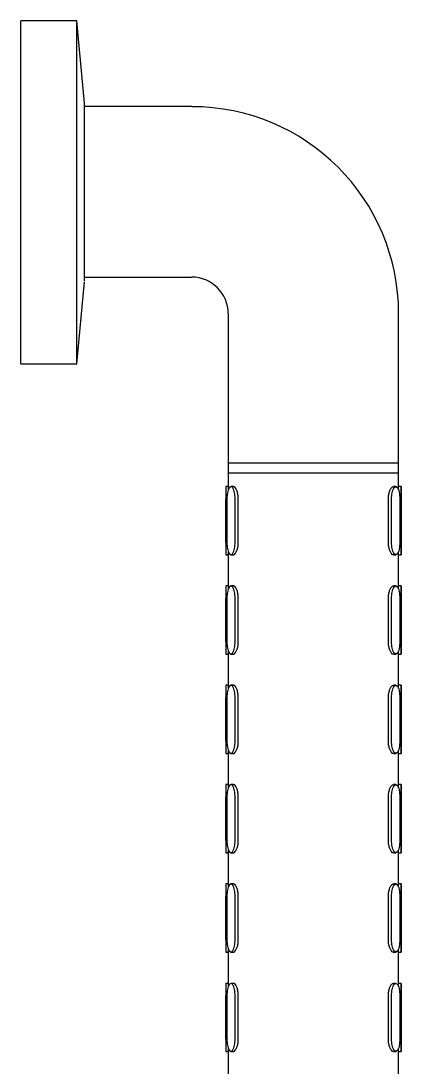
# Model space of a CAD drawing. Extents: x 0 to 3611, y 0 to 2646.
# Drawn here: x 2961.8 to 3039.4, y 1558.6 to 1772.1 of the extents above; entities that cross this region are included whole.
import ezdxf

# ---------------------------------------------------------------- set-up
doc = ezdxf.new("R2010")
doc.units = 0
doc.header["$LTSCALE"] = 10
doc.header["$MEASUREMENT"] = 0
doc.layers.get('0').update_dxf_attribs({"linetype": 'CONTINUOUS'})

msp = doc.modelspace()

# ---------------------------------------------------------------- linework, layer by layer
at = {"color": 7, "linetype": 'Continuous', "lineweight": 25}
for p, q in [((2973.23, 1772.11), (2961.85, 1772.11)), ((2961.85, 1702.11), (2961.85, 1772.11)), ((2974.85, 1755.36), (2973.23, 1772.11)), ((2973.23, 1702.11), (2973.23, 1772.11)), ((2974.85, 1737.44), (2974.85, 1755.36)), ((2996.71, 1754.62), (2974.85, 1754.62)), ((2974.85, 1719.09), (2974.85, 1737.44)), ((2973.23, 1702.11), (2974.85, 1718.86)), ((2974.85, 1719.83), (2996.71, 1719.83)), ((3004.16, 1712.38), (3004.16, 1681.91)), ((3038.94, 1681.91), (3038.94, 1712.38)), ((2961.85, 1702.11), (2973.23, 1702.11)), ((3004.16, 1683.48), (3004.16, 1677.05)), ((3038.94, 1677.06), (3038.94, 1683.48)), ((3004.16, 1681.91), (3004.16, 1679.92)), ((3004.16, 1681.91), (3038.92, 1681.91)), ((3004.16, 1681.91), (3021.55, 1681.91)), ((3021.55, 1681.91), (3038.94, 1681.91)), ((3038.92, 1681.91), (3038.94, 1681.91)), ((3038.94, 1679.92), (3038.94, 1681.91)), ((3004.16, 1679.92), (3038.94, 1679.92)), ((3004.16, 1679.92), (3038.92, 1679.92)), ((3038.92, 1679.92), (3038.94, 1679.92)), ((3004.17, 1677.09), (3003.66, 1677.09)), ((3005.21, 1677.09), (3004.73, 1677.09)), ((3038.35, 1677.09), (3037.88, 1677.09)), ((3039.44, 1677.09), (3038.94, 1677.09)), ((3003.66, 1665.66), (3003.66, 1674.6)), ((3003.89, 1674.6), (3003.89, 1665.66)), ((3005.58, 1665.66), (3005.58, 1674.6)), ((3006.22, 1665.66), (3006.22, 1674.6)), ((3036.86, 1665.66), (3036.86, 1674.6)), ((3037.5, 1665.66), (3037.5, 1674.6)), ((3039.2, 1674.6), (3039.2, 1665.66)), ((3039.44, 1665.66), (3039.44, 1674.6)), ((3039.44, 1674.6), (3039.44, 1665.66)), ((3003.66, 1663.17), (3004.17, 1663.17)), ((3004.16, 1663.2), (3004.16, 1656.78)), ((3004.73, 1663.17), (3005.21, 1663.17)), ((3037.88, 1663.17), (3038.35, 1663.17)), ((3038.94, 1656.78), (3038.94, 1663.21)), ((3038.94, 1663.17), (3039.44, 1663.17)), ((3004.17, 1656.81), (3003.66, 1656.81)), ((3005.21, 1656.81), (3004.73, 1656.81)), ((3038.35, 1656.81), (3037.88, 1656.81)), ((3039.44, 1656.81), (3038.94, 1656.81)), ((3003.66, 1645.39), (3003.66, 1654.33)), ((3003.89, 1654.33), (3003.89, 1645.39)), ((3005.58, 1645.39), (3005.58, 1654.33)), ((3006.22, 1645.39), (3006.22, 1654.33)), ((3036.86, 1645.39), (3036.86, 1654.33)), ((3037.5, 1645.39), (3037.5, 1654.33)), ((3039.2, 1654.33), (3039.2, 1645.39)), ((3039.44, 1654.33), (3039.44, 1645.39)), ((3039.44, 1645.39), (3039.44, 1654.33)), ((3003.66, 1642.9), (3004.17, 1642.9)), ((3004.16, 1642.93), (3004.16, 1636.51)), ((3004.73, 1642.9), (3005.21, 1642.9)), ((3037.88, 1642.9), (3038.35, 1642.9)), ((3038.94, 1636.51), (3038.94, 1642.93)), ((3038.94, 1642.9), (3039.44, 1642.9)), ((3004.17, 1636.54), (3003.66, 1636.54)), ((3005.21, 1636.54), (3004.73, 1636.54)), ((3038.35, 1636.54), (3037.88, 1636.54)), ((3039.44, 1636.54), (3038.94, 1636.54)), ((3003.66, 1625.11), (3003.66, 1634.06)), ((3003.89, 1634.06), (3003.89, 1625.11)), ((3005.58, 1625.11), (3005.58, 1634.06)), ((3006.22, 1625.11), (3006.22, 1634.06)), ((3036.86, 1625.11), (3036.86, 1634.06)), ((3037.5, 1625.11), (3037.5, 1634.06)), ((3039.2, 1634.06), (3039.2, 1625.11)), ((3039.44, 1625.11), (3039.44, 1634.06)), ((3039.44, 1634.06), (3039.44, 1625.11)), ((3003.66, 1622.63), (3004.17, 1622.63)), ((3004.16, 1622.66), (3004.16, 1616.24)), ((3004.73, 1622.63), (3005.21, 1622.63)), ((3037.88, 1622.63), (3038.35, 1622.63)), ((3038.94, 1616.24), (3038.94, 1622.66)), ((3038.94, 1622.63), (3039.44, 1622.63)), ((3004.17, 1616.27), (3003.66, 1616.27)), ((3005.21, 1616.27), (3004.73, 1616.27)), ((3038.35, 1616.27), (3037.88, 1616.27)), ((3039.44, 1616.27), (3038.94, 1616.27)), ((3003.66, 1604.84), (3003.66, 1613.78)), ((3003.89, 1613.78), (3003.89, 1604.84)), ((3005.58, 1604.84), (3005.58, 1613.78)), ((3006.22, 1604.84), (3006.22, 1613.78)), ((3036.86, 1604.84), (3036.86, 1613.78)), ((3037.5, 1604.84), (3037.5, 1613.78)), ((3039.2, 1613.78), (3039.2, 1604.84)), ((3039.44, 1604.84), (3039.44, 1613.78)), ((3039.44, 1613.78), (3039.44, 1604.84)), ((3003.66, 1602.36), (3004.17, 1602.36)), ((3004.16, 1602.39), (3004.16, 1595.96)), ((3004.73, 1602.36), (3005.21, 1602.36)), ((3037.88, 1602.36), (3038.35, 1602.36)), ((3038.94, 1595.97), (3038.94, 1602.39)), ((3038.94, 1602.36), (3039.44, 1602.36)), ((3004.17, 1596), (3003.66, 1596)), ((3005.21, 1596), (3004.73, 1596)), ((3038.35, 1596), (3037.88, 1596)), ((3039.44, 1596), (3038.94, 1596)), ((3003.66, 1584.57), (3003.66, 1593.51)), ((3003.89, 1593.51), (3003.89, 1584.57)), ((3005.58, 1584.57), (3005.58, 1593.51)), ((3006.22, 1584.57), (3006.22, 1593.51)), ((3036.86, 1584.57), (3036.86, 1593.51)), ((3037.5, 1584.57), (3037.5, 1593.51)), ((3039.2, 1593.51), (3039.2, 1584.57)), ((3039.44, 1593.51), (3039.44, 1584.57)), ((3039.44, 1584.57), (3039.44, 1593.51)), ((3003.66, 1582.08), (3004.17, 1582.08)), ((3004.16, 1582.11), (3004.16, 1575.69)), ((3004.73, 1582.08), (3005.21, 1582.08)), ((3037.88, 1582.08), (3038.35, 1582.08)), ((3038.94, 1575.69), (3038.94, 1582.12)), ((3038.94, 1582.08), (3039.44, 1582.08)), ((3004.17, 1575.72), (3003.66, 1575.72)), ((3005.21, 1575.72), (3004.73, 1575.72)), ((3038.35, 1575.72), (3037.88, 1575.72)), ((3039.44, 1575.72), (3038.94, 1575.72)), ((3003.66, 1564.3), (3003.66, 1573.24)), ((3003.89, 1573.24), (3003.89, 1564.3)), ((3005.58, 1564.3), (3005.58, 1573.24)), ((3006.22, 1564.3), (3006.22, 1573.24)), ((3036.86, 1564.3), (3036.86, 1573.24)), ((3037.5, 1564.3), (3037.5, 1573.24)), ((3039.2, 1573.24), (3039.2, 1564.3)), ((3039.44, 1573.24), (3039.44, 1564.3)), ((3039.44, 1564.3), (3039.44, 1573.24)), ((3003.66, 1561.81), (3004.17, 1561.81)), ((3004.16, 1561.84), (3004.16, 1555.42)), ((3004.73, 1561.81), (3005.21, 1561.81)), ((3037.88, 1561.81), (3038.35, 1561.81)), ((3038.94, 1555.42), (3038.94, 1561.84)), ((3038.94, 1561.81), (3039.44, 1561.81))]:
    msp.add_line(p, q, dxfattribs=at)
at = {"color": 7, "linetype": 'Continuous', "lineweight": 25, "flags": 128}
for points in [[(3005.58, 1674.6), (3005.52, 1675.55), (3005.33, 1676.36), (3005.06, 1676.9), (3004.73, 1677.09), (3004.41, 1676.9), (3004.14, 1676.36), (3003.95, 1675.55), (3003.89, 1674.6)], [(3037.5, 1674.6), (3037.56, 1675.55), (3037.75, 1676.36), (3038.03, 1676.9), (3038.35, 1677.09), (3038.68, 1676.9), (3038.95, 1676.36), (3039.14, 1675.55), (3039.2, 1674.6)], [(3039.44, 1674.6), (3039.44, 1675.55), (3039.44, 1676.36), (3039.44, 1676.9), (3039.44, 1677.09), (3039.44, 1676.9), (3039.44, 1676.36), (3039.44, 1675.55), (3039.44, 1674.6)], [(3003.89, 1665.66), (3003.95, 1664.71), (3004.14, 1663.9), (3004.41, 1663.36), (3004.73, 1663.17), (3005.06, 1663.36), (3005.33, 1663.9), (3005.52, 1664.71), (3005.58, 1665.66)], [(3039.2, 1665.66), (3039.14, 1664.71), (3038.95, 1663.9), (3038.68, 1663.36), (3038.35, 1663.17), (3038.03, 1663.36), (3037.75, 1663.9), (3037.56, 1664.71), (3037.5, 1665.66)], [(3039.44, 1665.66), (3039.44, 1664.71), (3039.44, 1663.9), (3039.44, 1663.36), (3039.44, 1663.17), (3039.44, 1663.36), (3039.44, 1663.9), (3039.44, 1664.71), (3039.44, 1665.66)], [(3005.58, 1654.33), (3005.52, 1655.28), (3005.33, 1656.09), (3005.06, 1656.62), (3004.73, 1656.81), (3004.41, 1656.62), (3004.14, 1656.09), (3003.95, 1655.28), (3003.89, 1654.33)], [(3037.5, 1654.33), (3037.56, 1655.28), (3037.75, 1656.09), (3038.03, 1656.62), (3038.35, 1656.81), (3038.68, 1656.62), (3038.95, 1656.09), (3039.14, 1655.28), (3039.2, 1654.33)], [(3039.44, 1654.33), (3039.44, 1655.28), (3039.44, 1656.09), (3039.44, 1656.62), (3039.44, 1656.81), (3039.44, 1656.62), (3039.44, 1656.09), (3039.44, 1655.28), (3039.44, 1654.33)], [(3003.89, 1645.39), (3003.95, 1644.44), (3004.14, 1643.63), (3004.41, 1643.09), (3004.73, 1642.9), (3005.06, 1643.09), (3005.33, 1643.63), (3005.52, 1644.44), (3005.58, 1645.39)], [(3039.2, 1645.39), (3039.14, 1644.44), (3038.95, 1643.63), (3038.68, 1643.09), (3038.35, 1642.9), (3038.03, 1643.09), (3037.75, 1643.63), (3037.56, 1644.44), (3037.5, 1645.39)], [(3039.44, 1645.39), (3039.44, 1644.44), (3039.44, 1643.63), (3039.44, 1643.09), (3039.44, 1642.9), (3039.44, 1643.09), (3039.44, 1643.63), (3039.44, 1644.44), (3039.44, 1645.39)], [(3005.58, 1634.06), (3005.52, 1635.01), (3005.33, 1635.81), (3005.06, 1636.35), (3004.73, 1636.54), (3004.41, 1636.35), (3004.14, 1635.81), (3003.95, 1635.01), (3003.89, 1634.06)], [(3037.5, 1634.06), (3037.56, 1635.01), (3037.75, 1635.81), (3038.03, 1636.35), (3038.35, 1636.54), (3038.68, 1636.35), (3038.95, 1635.81), (3039.14, 1635.01), (3039.2, 1634.06)], [(3039.44, 1634.06), (3039.44, 1635.01), (3039.44, 1635.81), (3039.44, 1636.35), (3039.44, 1636.54), (3039.44, 1636.35), (3039.44, 1635.81), (3039.44, 1635.01), (3039.44, 1634.06)], [(3003.89, 1625.11), (3003.95, 1624.16), (3004.14, 1623.36), (3004.41, 1622.82), (3004.73, 1622.63), (3005.06, 1622.82), (3005.33, 1623.36), (3005.52, 1624.16), (3005.58, 1625.11)], [(3039.2, 1625.11), (3039.14, 1624.16), (3038.95, 1623.36), (3038.68, 1622.82), (3038.35, 1622.63), (3038.03, 1622.82), (3037.75, 1623.36), (3037.56, 1624.16), (3037.5, 1625.11)], [(3039.44, 1625.11), (3039.44, 1624.16), (3039.44, 1623.36), (3039.44, 1622.82), (3039.44, 1622.63), (3039.44, 1622.82), (3039.44, 1623.36), (3039.44, 1624.16), (3039.44, 1625.11)], [(3005.58, 1613.78), (3005.52, 1614.74), (3005.33, 1615.54), (3005.06, 1616.08), (3004.73, 1616.27), (3004.41, 1616.08), (3004.14, 1615.54), (3003.95, 1614.74), (3003.89, 1613.78)], [(3037.5, 1613.78), (3037.56, 1614.74), (3037.75, 1615.54), (3038.03, 1616.08), (3038.35, 1616.27), (3038.68, 1616.08), (3038.95, 1615.54), (3039.14, 1614.74), (3039.2, 1613.78)], [(3039.44, 1613.78), (3039.44, 1614.74), (3039.44, 1615.54), (3039.44, 1616.08), (3039.44, 1616.27), (3039.44, 1616.08), (3039.44, 1615.54), (3039.44, 1614.74), (3039.44, 1613.78)], [(3003.89, 1604.84), (3003.95, 1603.89), (3004.14, 1603.08), (3004.41, 1602.55), (3004.73, 1602.36), (3005.06, 1602.55), (3005.33, 1603.08), (3005.52, 1603.89), (3005.58, 1604.84)], [(3039.2, 1604.84), (3039.14, 1603.89), (3038.95, 1603.08), (3038.68, 1602.55), (3038.35, 1602.36), (3038.03, 1602.55), (3037.75, 1603.08), (3037.56, 1603.89), (3037.5, 1604.84)], [(3039.44, 1604.84), (3039.44, 1603.89), (3039.44, 1603.08), (3039.44, 1602.55), (3039.44, 1602.36), (3039.44, 1602.55), (3039.44, 1603.08), (3039.44, 1603.89), (3039.44, 1604.84)], [(3005.58, 1593.51), (3005.52, 1594.46), (3005.33, 1595.27), (3005.06, 1595.81), (3004.73, 1596), (3004.41, 1595.81), (3004.14, 1595.27), (3003.95, 1594.46), (3003.89, 1593.51)], [(3037.5, 1593.51), (3037.56, 1594.46), (3037.75, 1595.27), (3038.03, 1595.81), (3038.35, 1596), (3038.68, 1595.81), (3038.95, 1595.27), (3039.14, 1594.46), (3039.2, 1593.51)], [(3039.44, 1593.51), (3039.44, 1594.46), (3039.44, 1595.27), (3039.44, 1595.81), (3039.44, 1596), (3039.44, 1595.81), (3039.44, 1595.27), (3039.44, 1594.46), (3039.44, 1593.51)], [(3003.89, 1584.57), (3003.95, 1583.62), (3004.14, 1582.81), (3004.41, 1582.27), (3004.73, 1582.08), (3005.06, 1582.27), (3005.33, 1582.81), (3005.52, 1583.62), (3005.58, 1584.57)], [(3039.2, 1584.57), (3039.14, 1583.62), (3038.95, 1582.81), (3038.68, 1582.27), (3038.35, 1582.08), (3038.03, 1582.27), (3037.75, 1582.81), (3037.56, 1583.62), (3037.5, 1584.57)], [(3039.44, 1584.57), (3039.44, 1583.62), (3039.44, 1582.81), (3039.44, 1582.27), (3039.44, 1582.08), (3039.44, 1582.27), (3039.44, 1582.81), (3039.44, 1583.62), (3039.44, 1584.57)], [(3005.58, 1573.24), (3005.52, 1574.19), (3005.33, 1575), (3005.06, 1575.53), (3004.73, 1575.72), (3004.41, 1575.53), (3004.14, 1575), (3003.95, 1574.19), (3003.89, 1573.24)], [(3037.5, 1573.24), (3037.56, 1574.19), (3037.75, 1575), (3038.03, 1575.53), (3038.35, 1575.72), (3038.68, 1575.53), (3038.95, 1575), (3039.14, 1574.19), (3039.2, 1573.24)], [(3039.44, 1573.24), (3039.44, 1574.19), (3039.44, 1575), (3039.44, 1575.53), (3039.44, 1575.72), (3039.44, 1575.53), (3039.44, 1575), (3039.44, 1574.19), (3039.44, 1573.24)], [(3003.89, 1564.3), (3003.95, 1563.35), (3004.14, 1562.54), (3004.41, 1562), (3004.73, 1561.81), (3005.06, 1562), (3005.33, 1562.54), (3005.52, 1563.35), (3005.58, 1564.3)], [(3039.2, 1564.3), (3039.14, 1563.35), (3038.95, 1562.54), (3038.68, 1562), (3038.35, 1561.81), (3038.03, 1562), (3037.75, 1562.54), (3037.56, 1563.35), (3037.5, 1564.3)], [(3039.44, 1564.3), (3039.44, 1563.35), (3039.44, 1562.54), (3039.44, 1562), (3039.44, 1561.81), (3039.44, 1562), (3039.44, 1562.54), (3039.44, 1563.35), (3039.44, 1564.3)]]:
    msp.add_lwpolyline(points, dxfattribs=at)
at = {"color": 7, "linetype": 'Continuous', "lineweight": 25}
for centre, radius, start, end in [((2996.71, 1712.38), 42.23, 0, 90), ((2996.71, 1712.38), 7.45, 0, 90), ((3437.61, 1675.22), 433.95, 179.7539, 180.0822), ((3437.57, 1665.04), 433.91, 179.9178, 180.2461), ((3437.57, 1654.95), 433.91, 179.7539, 180.0822), ((3437.63, 1644.76), 433.97, 179.9178, 180.2461), ((3437.59, 1634.68), 433.93, 179.7539, 180.0822), ((3437.61, 1624.49), 433.95, 179.9178, 180.2461), ((3437.61, 1614.41), 433.95, 179.7539, 180.0822), ((3437.61, 1604.22), 433.95, 179.9178, 180.2461), ((3437.61, 1594.13), 433.95, 179.7539, 180.0822), ((3437.61, 1583.95), 433.95, 179.9178, 180.2461), ((3437.63, 1573.86), 433.97, 179.7539, 180.0822), ((3437.61, 1563.67), 433.95, 179.9178, 180.2461)]:
    msp.add_arc(centre, radius, start, end, dxfattribs=at)
for points, knots in [([(3004.23, 1676.53), (3004.22, 1676.59), (3004.2, 1676.84), (3004.17, 1677.05), (3004.17, 1677.05), (3004.17, 1677.05)], [0, 0, 0, 0, 0.157479, 0.673052, 1, 1, 1, 1]), ([(3006.22, 1674.6), (3006.2, 1674.88), (3006.18, 1675.43), (3005.98, 1676.18), (3005.71, 1676.74), (3005.43, 1677.06), (3005.27, 1677.06), (3005.2, 1677.06)], [0, 0, 0, 0, 0.213251, 0.426439, 0.641011, 0.856495, 1, 1, 1, 1]), ([(3036.86, 1674.6), (3036.88, 1674.88), (3036.9, 1675.43), (3037.1, 1676.18), (3037.37, 1676.74), (3037.66, 1677.06), (3037.82, 1677.06), (3037.88, 1677.06)], [0, 0, 0, 0, 0.213251, 0.42644, 0.641011, 0.856494, 1, 1, 1, 1]), ([(3038.87, 1676.51), (3038.88, 1676.58), (3038.9, 1676.84), (3038.94, 1677.05), (3038.94, 1677.06), (3038.94, 1677.06)], [0, 0, 0, 0, 0.164708, 0.657902, 1, 1, 1, 1]), ([(3005.21, 1663.2), (3005.24, 1663.2), (3005.36, 1663.16), (3005.6, 1663.39), (3005.89, 1663.86), (3006.12, 1664.55), (3006.21, 1665.19), (3006.21, 1665.56), (3006.22, 1665.66)], [0, 0, 0, 0, 0.070497, 0.282952, 0.496155, 0.711249, 0.926475, 1, 1, 1, 1]), ([(3037.88, 1663.2), (3037.85, 1663.2), (3037.73, 1663.16), (3037.48, 1663.39), (3037.19, 1663.86), (3036.96, 1664.55), (3036.87, 1665.19), (3036.87, 1665.56), (3036.86, 1665.66)], [0, 0, 0, 0, 0.070496, 0.282952, 0.496154, 0.711249, 0.926475, 1, 1, 1, 1]), ([(3004.17, 1663.2), (3004.16, 1663.2), (3004.16, 1663.16), (3004.18, 1663.34), (3004.21, 1663.61), (3004.23, 1663.72)], [0, 0, 0, 0, 0.1560928, 0.6699716, 1, 1, 1, 1]), ([(3038.94, 1663.21), (3038.94, 1663.2), (3038.94, 1663.16), (3038.92, 1663.34), (3038.88, 1663.62), (3038.87, 1663.73)], [0, 0, 0, 0, 0.1788321, 0.6699929, 1, 1, 1, 1]), ([(3004.23, 1656.26), (3004.22, 1656.32), (3004.2, 1656.57), (3004.17, 1656.78), (3004.17, 1656.78), (3004.17, 1656.78)], [0, 0, 0, 0, 0.157479, 0.673054, 1, 1, 1, 1]), ([(3006.22, 1654.33), (3006.2, 1654.61), (3006.18, 1655.16), (3005.98, 1655.91), (3005.71, 1656.46), (3005.43, 1656.78), (3005.27, 1656.78), (3005.2, 1656.78)], [0, 0, 0, 0, 0.213248, 0.426446, 0.641016, 0.856497, 1, 1, 1, 1]), ([(3036.86, 1654.33), (3036.88, 1654.61), (3036.9, 1655.16), (3037.1, 1655.91), (3037.37, 1656.46), (3037.66, 1656.78), (3037.82, 1656.78), (3037.88, 1656.78)], [0, 0, 0, 0, 0.213248, 0.426447, 0.641016, 0.856496, 1, 1, 1, 1]), ([(3038.87, 1656.24), (3038.88, 1656.31), (3038.9, 1656.57), (3038.94, 1656.78), (3038.94, 1656.78), (3038.94, 1656.78)], [0, 0, 0, 0, 0.164708, 0.657902, 1, 1, 1, 1]), ([(3005.21, 1642.93), (3005.24, 1642.92), (3005.36, 1642.89), (3005.6, 1643.11), (3005.89, 1643.58), (3006.12, 1644.28), (3006.21, 1644.92), (3006.21, 1645.29), (3006.22, 1645.39)], [0, 0, 0, 0, 0.070498, 0.282956, 0.496162, 0.71126, 0.92649, 1, 1, 1, 1]), ([(3037.88, 1642.93), (3037.85, 1642.92), (3037.73, 1642.89), (3037.48, 1643.11), (3037.19, 1643.58), (3036.96, 1644.28), (3036.87, 1644.92), (3036.87, 1645.29), (3036.86, 1645.39)], [0, 0, 0, 0, 0.070498, 0.282956, 0.496162, 0.71126, 0.92649, 1, 1, 1, 1]), ([(3004.17, 1642.93), (3004.16, 1642.92), (3004.16, 1642.89), (3004.18, 1643.06), (3004.21, 1643.34), (3004.23, 1643.45)], [0, 0, 0, 0, 0.156091, 0.669971, 1, 1, 1, 1]), ([(3038.94, 1642.93), (3038.94, 1642.92), (3038.94, 1642.89), (3038.92, 1643.07), (3038.88, 1643.35), (3038.87, 1643.46)], [0, 0, 0, 0, 0.1788304, 0.6699922, 1, 1, 1, 1]), ([(3004.23, 1635.99), (3004.22, 1636.04), (3004.2, 1636.3), (3004.17, 1636.5), (3004.17, 1636.51), (3004.17, 1636.51)], [0, 0, 0, 0, 0.157458, 0.673044, 1, 1, 1, 1]), ([(3006.22, 1634.06), (3006.2, 1634.33), (3006.18, 1634.89), (3005.98, 1635.63), (3005.71, 1636.19), (3005.43, 1636.51), (3005.27, 1636.51), (3005.2, 1636.51)], [0, 0, 0, 0, 0.21325, 0.42645, 0.641011, 0.856495, 1, 1, 1, 1]), ([(3036.86, 1634.06), (3036.88, 1634.33), (3036.9, 1634.89), (3037.1, 1635.63), (3037.37, 1636.19), (3037.66, 1636.51), (3037.82, 1636.51), (3037.88, 1636.51)], [0, 0, 0, 0, 0.21325, 0.426451, 0.641011, 0.856494, 1, 1, 1, 1]), ([(3038.87, 1635.97), (3038.88, 1636.03), (3038.9, 1636.29), (3038.94, 1636.51), (3038.94, 1636.51), (3038.94, 1636.51)], [0, 0, 0, 0, 0.164689, 0.657894, 1, 1, 1, 1]), ([(3005.21, 1622.66), (3005.24, 1622.65), (3005.36, 1622.62), (3005.6, 1622.84), (3005.89, 1623.31), (3006.12, 1624), (3006.21, 1624.64), (3006.21, 1625.02), (3006.22, 1625.11)], [0, 0, 0, 0, 0.070496, 0.282949, 0.496153, 0.711262, 0.926475, 1, 1, 1, 1]), ([(3037.88, 1622.66), (3037.85, 1622.65), (3037.73, 1622.62), (3037.48, 1622.84), (3037.19, 1623.31), (3036.96, 1624), (3036.87, 1624.64), (3036.87, 1625.02), (3036.86, 1625.11)], [0, 0, 0, 0, 0.070496, 0.282949, 0.496153, 0.711262, 0.926475, 1, 1, 1, 1]), ([(3004.17, 1622.66), (3004.16, 1622.65), (3004.16, 1622.62), (3004.18, 1622.79), (3004.21, 1623.07), (3004.23, 1623.18)], [0, 0, 0, 0, 0.156093, 0.669968, 1, 1, 1, 1]), ([(3038.94, 1622.66), (3038.94, 1622.65), (3038.94, 1622.62), (3038.92, 1622.79), (3038.88, 1623.08), (3038.87, 1623.19)], [0, 0, 0, 0, 0.178829, 0.669976, 1, 1, 1, 1]), ([(3004.23, 1615.71), (3004.22, 1615.77), (3004.2, 1616.02), (3004.17, 1616.23), (3004.17, 1616.23), (3004.17, 1616.24)], [0, 0, 0, 0, 0.157458, 0.673044, 1, 1, 1, 1]), ([(3006.22, 1613.78), (3006.2, 1614.06), (3006.18, 1614.62), (3005.98, 1615.36), (3005.71, 1615.92), (3005.43, 1616.24), (3005.27, 1616.24), (3005.2, 1616.24)], [0, 0, 0, 0, 0.213251, 0.426438, 0.64101, 0.856494, 1, 1, 1, 1]), ([(3036.86, 1613.78), (3036.88, 1614.06), (3036.9, 1614.62), (3037.1, 1615.36), (3037.37, 1615.92), (3037.66, 1616.24), (3037.82, 1616.24), (3037.88, 1616.24)], [0, 0, 0, 0, 0.213251, 0.426439, 0.64101, 0.856493, 1, 1, 1, 1]), ([(3038.87, 1615.7), (3038.88, 1615.76), (3038.9, 1616.02), (3038.94, 1616.24), (3038.94, 1616.24), (3038.94, 1616.24)], [0, 0, 0, 0, 0.164708, 0.657902, 1, 1, 1, 1]), ([(3005.21, 1602.39), (3005.24, 1602.38), (3005.36, 1602.34), (3005.6, 1602.57), (3005.89, 1603.04), (3006.12, 1603.73), (3006.21, 1604.37), (3006.21, 1604.75), (3006.22, 1604.84)], [0, 0, 0, 0, 0.070496, 0.282949, 0.496153, 0.711262, 0.926475, 1, 1, 1, 1]), ([(3037.88, 1602.39), (3037.85, 1602.38), (3037.73, 1602.34), (3037.48, 1602.57), (3037.19, 1603.04), (3036.96, 1603.73), (3036.87, 1604.37), (3036.87, 1604.75), (3036.86, 1604.84)], [0, 0, 0, 0, 0.070496, 0.282949, 0.496153, 0.711262, 0.926475, 1, 1, 1, 1]), ([(3004.17, 1602.39), (3004.16, 1602.38), (3004.16, 1602.35), (3004.18, 1602.52), (3004.21, 1602.79), (3004.23, 1602.9)], [0, 0, 0, 0, 0.156093, 0.669968, 1, 1, 1, 1]), ([(3038.94, 1602.39), (3038.94, 1602.38), (3038.94, 1602.34), (3038.92, 1602.52), (3038.88, 1602.8), (3038.87, 1602.92)], [0, 0, 0, 0, 0.178829, 0.669976, 1, 1, 1, 1]), ([(3004.23, 1595.44), (3004.22, 1595.5), (3004.2, 1595.75), (3004.17, 1595.96), (3004.17, 1595.96), (3004.17, 1595.96)], [0, 0, 0, 0, 0.157479, 0.673052, 1, 1, 1, 1]), ([(3006.22, 1593.51), (3006.2, 1593.79), (3006.18, 1594.34), (3005.98, 1595.09), (3005.71, 1595.65), (3005.43, 1595.97), (3005.27, 1595.97), (3005.2, 1595.97)], [0, 0, 0, 0, 0.213251, 0.426438, 0.64101, 0.856494, 1, 1, 1, 1]), ([(3036.86, 1593.51), (3036.88, 1593.79), (3036.9, 1594.34), (3037.1, 1595.09), (3037.37, 1595.65), (3037.66, 1595.97), (3037.82, 1595.97), (3037.88, 1595.97)], [0, 0, 0, 0, 0.213251, 0.426439, 0.64101, 0.856493, 1, 1, 1, 1]), ([(3038.87, 1595.42), (3038.88, 1595.49), (3038.9, 1595.75), (3038.94, 1595.96), (3038.94, 1595.97), (3038.94, 1595.97)], [0, 0, 0, 0, 0.164708, 0.657902, 1, 1, 1, 1]), ([(3005.21, 1582.11), (3005.24, 1582.11), (3005.36, 1582.07), (3005.6, 1582.3), (3005.89, 1582.77), (3006.12, 1583.46), (3006.21, 1584.1), (3006.21, 1584.47), (3006.22, 1584.57)], [0, 0, 0, 0, 0.070496, 0.282948, 0.496152, 0.711248, 0.926475, 1, 1, 1, 1]), ([(3037.88, 1582.11), (3037.85, 1582.11), (3037.73, 1582.07), (3037.48, 1582.3), (3037.19, 1582.77), (3036.96, 1583.46), (3036.87, 1584.1), (3036.87, 1584.47), (3036.86, 1584.57)], [0, 0, 0, 0, 0.070496, 0.282948, 0.496152, 0.711248, 0.926475, 1, 1, 1, 1]), ([(3004.17, 1582.11), (3004.16, 1582.11), (3004.16, 1582.07), (3004.18, 1582.25), (3004.21, 1582.52), (3004.23, 1582.63)], [0, 0, 0, 0, 0.156093, 0.669968, 1, 1, 1, 1]), ([(3038.94, 1582.12), (3038.94, 1582.11), (3038.94, 1582.07), (3038.92, 1582.25), (3038.88, 1582.53), (3038.87, 1582.64)], [0, 0, 0, 0, 0.178832, 0.669989, 1, 1, 1, 1]), ([(3004.23, 1575.17), (3004.22, 1575.23), (3004.2, 1575.48), (3004.17, 1575.69), (3004.17, 1575.69), (3004.17, 1575.69)], [0, 0, 0, 0, 0.157479, 0.673052, 1, 1, 1, 1]), ([(3006.22, 1573.24), (3006.2, 1573.52), (3006.18, 1574.07), (3005.98, 1574.81), (3005.71, 1575.37), (3005.43, 1575.69), (3005.27, 1575.69), (3005.2, 1575.69)], [0, 0, 0, 0, 0.213236, 0.426438, 0.64101, 0.856495, 1, 1, 1, 1]), ([(3036.86, 1573.24), (3036.88, 1573.52), (3036.9, 1574.07), (3037.1, 1574.81), (3037.37, 1575.37), (3037.66, 1575.69), (3037.82, 1575.69), (3037.88, 1575.69)], [0, 0, 0, 0, 0.213236, 0.426439, 0.64101, 0.856494, 1, 1, 1, 1]), ([(3038.87, 1575.15), (3038.88, 1575.22), (3038.9, 1575.48), (3038.94, 1575.69), (3038.94, 1575.69), (3038.94, 1575.69)], [0, 0, 0, 0, 0.164708, 0.657902, 1, 1, 1, 1]), ([(3005.21, 1561.84), (3005.24, 1561.83), (3005.36, 1561.8), (3005.6, 1562.02), (3005.89, 1562.49), (3006.12, 1563.19), (3006.21, 1563.83), (3006.21, 1564.2), (3006.22, 1564.3)], [0, 0, 0, 0, 0.070497, 0.282949, 0.496153, 0.711255, 0.926475, 1, 1, 1, 1]), ([(3037.88, 1561.84), (3037.85, 1561.83), (3037.73, 1561.8), (3037.48, 1562.02), (3037.19, 1562.49), (3036.96, 1563.19), (3036.87, 1563.83), (3036.87, 1564.2), (3036.86, 1564.3)], [0, 0, 0, 0, 0.070496, 0.282949, 0.496153, 0.711255, 0.926475, 1, 1, 1, 1]), ([(3004.17, 1561.84), (3004.16, 1561.83), (3004.16, 1561.8), (3004.18, 1561.97), (3004.21, 1562.25), (3004.23, 1562.36)], [0, 0, 0, 0, 0.156093, 0.669968, 1, 1, 1, 1]), ([(3038.94, 1561.84), (3038.94, 1561.83), (3038.94, 1561.8), (3038.92, 1561.98), (3038.88, 1562.26), (3038.87, 1562.37)], [0, 0, 0, 0, 0.178829, 0.669976, 1, 1, 1, 1])]:
    msp.add_open_spline(points, degree=3, knots=knots, dxfattribs=at)

doc.saveas('drawing.dxf')
